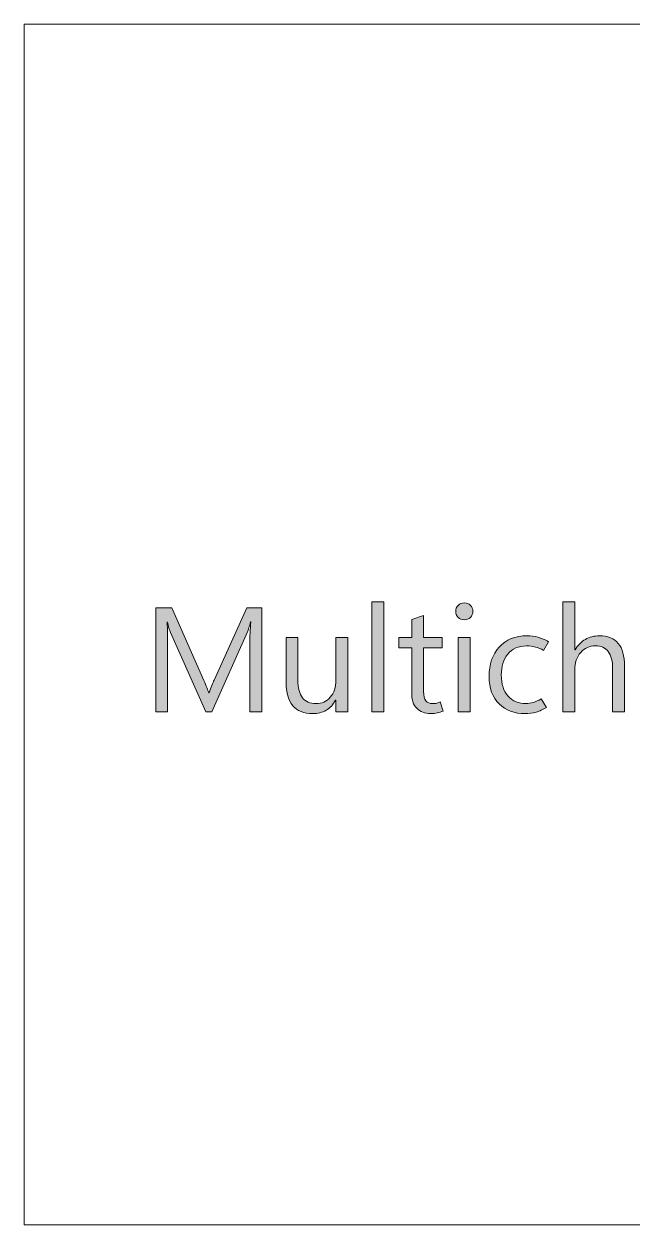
# Model space of a CAD drawing. Extents: x 0 to 482, y 0 to 298.
# Drawn here: x 0 to 151, y 0 to 297.7 of the extents above; entities that cross this region are included whole.
import ezdxf

# ---------------------------------------------------------------- set-up
doc = ezdxf.new("R2010")
doc.units = 0
doc.header["$MEASUREMENT"] = 0
doc.layers.add('Layer 1', color=7, linetype='Continuous')

# ---------------------------------------------------------------- blocks, each defined once
blk = doc.blocks.new('block 2')
at = {"layer": 'Layer 1', "lineweight": 0}
blk.add_lwpolyline([(0, 297.68), (481.89, 297.68), (481.89, 0), (0, 0), (0, 297.68)], dxfattribs=at)
blk = doc.blocks.new('block 3')
at = {"layer": 'Layer 1', "true_color": 0x231f20}
h = blk.add_hatch(color=250, dxfattribs=at)
h.dxf.hatch_style = 2
edge = h.paths.add_edge_path()
edge.add_spline(control_points=[(58.99, 127.18), (58.99, 127.18), (55.98, 127.18), (55.98, 127.18), (55.98, 127.18), (55.98, 144.49), (55.98, 144.49), (55.98, 145.17), (56, 145.93), (56.04, 146.77), (56.09, 147.61), (56.15, 148.52), (56.23, 149.51), (56.23, 149.51), (56.16, 149.51), (56.16, 149.51), (56.02, 148.93), (55.88, 148.43), (55.76, 148.01), (55.63, 147.59), (55.51, 147.26), (55.39, 147.01), (55.39, 147.01), (46.57, 127.18), (46.57, 127.18), (46.57, 127.18), (45.1, 127.18), (45.1, 127.18), (45.1, 127.18), (36.3, 146.86), (36.3, 146.86), (36.18, 147.15), (36.05, 147.52), (35.92, 147.96), (35.79, 148.4), (35.66, 148.92), (35.52, 149.51), (35.52, 149.51), (35.45, 149.51), (35.45, 149.51), (35.5, 148.99), (35.54, 148.31), (35.56, 147.47), (35.58, 146.63), (35.6, 145.63), (35.6, 144.45), (35.6, 144.45), (35.6, 127.18), (35.6, 127.18), (35.6, 127.18), (32.68, 127.18), (32.68, 127.18), (32.68, 127.18), (32.68, 152.98), (32.68, 152.98), (32.68, 152.98), (36.68, 152.98), (36.68, 152.98), (36.68, 152.98), (44.59, 134.99), (44.59, 134.99), (44.9, 134.3), (45.16, 133.7), (45.36, 133.19), (45.55, 132.67), (45.7, 132.24), (45.78, 131.89), (45.78, 131.89), (45.89, 131.89), (45.89, 131.89), (46.15, 132.6), (46.39, 133.22), (46.59, 133.75), (46.79, 134.27), (46.97, 134.71), (47.13, 135.06), (47.13, 135.06), (55.21, 152.98), (55.21, 152.98), (55.21, 152.98), (58.99, 152.98), (58.99, 152.98), (58.99, 152.98), (58.99, 127.18), (58.99, 127.18)], knot_values=[0, 0, 0, 0, 1, 1, 1, 2, 2, 2, 3, 3, 3, 4, 4, 4, 5, 5, 5, 6, 6, 6, 7, 7, 7, 8, 8, 8, 9, 9, 9, 10, 10, 10, 11, 11, 11, 12, 12, 12, 13, 13, 13, 14, 14, 14, 15, 15, 15, 16, 16, 16, 17, 17, 17, 18, 18, 18, 19, 19, 19, 20, 20, 20, 21, 21, 21, 22, 22, 22, 23, 23, 23, 24, 24, 24, 25, 25, 25, 26, 26, 26, 27, 27, 27, 28, 28, 28, 28], degree=3, periodic=1)
h = blk.add_hatch(color=250, dxfattribs=at)
h.dxf.hatch_style = 2
h.paths.add_polyline_path([(86.23, 127.18), (86.23, 154.46), (89.18, 154.46), (89.18, 127.18)])
h = blk.add_hatch(color=250, dxfattribs=at)
h.dxf.hatch_style = 2
edge = h.paths.add_edge_path()
edge.add_spline(control_points=[(109.15, 150.01), (108.55, 150.01), (108.05, 150.21), (107.64, 150.61), (107.23, 151.02), (107.03, 151.51), (107.03, 152.1), (107.03, 152.69), (107.23, 153.18), (107.64, 153.58), (108.05, 153.98), (108.55, 154.19), (109.15, 154.19), (109.75, 154.19), (110.26, 153.98), (110.66, 153.58), (111.07, 153.18), (111.28, 152.69), (111.28, 152.1), (111.28, 151.51), (111.07, 151.02), (110.66, 150.61), (110.26, 150.21), (109.75, 150.01), (109.15, 150.01)], knot_values=[0, 0, 0, 0, 1, 1, 1, 2, 2, 2, 3, 3, 3, 4, 4, 4, 5, 5, 5, 6, 6, 6, 7, 7, 7, 8, 8, 8, 8], degree=3, periodic=1)
h.paths.add_polyline_path([(110.59, 127.18), (107.64, 127.18), (107.64, 145.6), (110.59, 145.6)])
h = blk.add_hatch(color=250, dxfattribs=at)
h.dxf.hatch_style = 2
edge = h.paths.add_edge_path()
edge.add_spline(control_points=[(148.88, 127.18), (148.88, 127.18), (145.93, 127.18), (145.93, 127.18), (145.93, 127.18), (145.93, 137.79), (145.93, 137.79), (145.93, 139.71), (145.57, 141.15), (144.86, 142.11), (144.15, 143.07), (143.08, 143.55), (141.65, 143.55), (140.21, 143.55), (139, 143), (138.01, 141.89), (137.03, 140.78), (136.54, 139.35), (136.54, 137.61), (136.54, 137.61), (136.54, 127.18), (136.54, 127.18), (136.54, 127.18), (133.59, 127.18), (133.59, 127.18), (133.59, 127.18), (133.59, 154.46), (133.59, 154.46), (133.59, 154.46), (136.54, 154.46), (136.54, 154.46), (136.54, 154.46), (136.54, 142.54), (136.54, 142.54), (136.54, 142.54), (136.61, 142.54), (136.61, 142.54), (137.32, 143.71), (138.18, 144.58), (139.18, 145.16), (140.19, 145.74), (141.35, 146.04), (142.66, 146.04), (144.73, 146.04), (146.29, 145.41), (147.33, 144.16), (148.36, 142.92), (148.88, 141.04), (148.88, 138.53), (148.88, 138.53), (148.88, 127.18), (148.88, 127.18)], knot_values=[0, 0, 0, 0, 1, 1, 1, 2, 2, 2, 3, 3, 3, 4, 4, 4, 5, 5, 5, 6, 6, 6, 7, 7, 7, 8, 8, 8, 9, 9, 9, 10, 10, 10, 11, 11, 11, 12, 12, 12, 13, 13, 13, 14, 14, 14, 15, 15, 15, 16, 16, 16, 17, 17, 17, 17], degree=3, periodic=1)
h = blk.add_hatch(color=250, dxfattribs=at)
h.dxf.hatch_style = 2
edge = h.paths.add_edge_path()
edge.add_spline(control_points=[(103.93, 127.39), (103.43, 127.19), (102.94, 127.04), (102.45, 126.93), (101.96, 126.83), (101.42, 126.78), (100.8, 126.78), (99.34, 126.78), (98.19, 127.21), (97.36, 128.07), (96.52, 128.93), (96.11, 130.19), (96.11, 131.87), (96.11, 131.87), (96.11, 143.08), (96.11, 143.08), (96.11, 143.08), (92.94, 143.08), (92.94, 143.08), (92.94, 143.08), (92.94, 145.6), (92.94, 145.6), (92.94, 145.6), (96.11, 145.6), (96.11, 145.6), (96.11, 145.6), (96.11, 150.1), (96.11, 150.1), (96.11, 150.1), (99.06, 151.05), (99.06, 151.05), (99.06, 151.05), (99.06, 145.6), (99.06, 145.6), (99.06, 145.6), (103.7, 145.6), (103.7, 145.6), (103.7, 145.6), (103.7, 143.08), (103.7, 143.08), (103.7, 143.08), (99.06, 143.08), (99.06, 143.08), (99.06, 143.08), (99.06, 132.22), (99.06, 132.22), (99.06, 131.16), (99.25, 130.4), (99.62, 129.93), (100, 129.46), (100.57, 129.23), (101.33, 129.23), (101.69, 129.23), (102.03, 129.27), (102.37, 129.35), (102.7, 129.44), (102.99, 129.54), (103.21, 129.64), (103.21, 129.64), (103.93, 127.39), (103.93, 127.39)], knot_values=[0, 0, 0, 0, 1, 1, 1, 2, 2, 2, 3, 3, 3, 4, 4, 4, 5, 5, 5, 6, 6, 6, 7, 7, 7, 8, 8, 8, 9, 9, 9, 10, 10, 10, 11, 11, 11, 12, 12, 12, 13, 13, 13, 14, 14, 14, 15, 15, 15, 16, 16, 16, 17, 17, 17, 18, 18, 18, 19, 19, 19, 20, 20, 20, 20], degree=3, periodic=1)
h = blk.add_hatch(color=250, dxfattribs=at)
h.dxf.hatch_style = 2
edge = h.paths.add_edge_path()
edge.add_spline(control_points=[(129.52, 128.28), (128.67, 127.75), (127.82, 127.36), (126.97, 127.12), (126.11, 126.87), (125.18, 126.75), (124.18, 126.75), (121.59, 126.75), (119.46, 127.55), (117.8, 129.16), (116.14, 130.76), (115.31, 133.04), (115.31, 135.99), (115.31, 138.99), (116.14, 141.42), (117.82, 143.26), (119.49, 145.11), (121.79, 146.04), (124.72, 146.04), (125.66, 146.04), (126.57, 145.92), (127.42, 145.69), (128.28, 145.46), (129.15, 145.09), (130.02, 144.58), (130.02, 144.58), (128.78, 142.42), (128.78, 142.42), (128.1, 142.8), (127.43, 143.08), (126.77, 143.26), (126.11, 143.44), (125.39, 143.53), (124.61, 143.53), (122.58, 143.53), (121.03, 142.86), (119.95, 141.5), (118.87, 140.14), (118.33, 138.42), (118.33, 136.34), (118.33, 134.03), (118.9, 132.28), (120.03, 131.06), (121.16, 129.85), (122.63, 129.25), (124.43, 129.25), (125.02, 129.25), (125.63, 129.34), (126.27, 129.53), (126.91, 129.71), (127.56, 130), (128.21, 130.4), (128.21, 130.4), (129.52, 128.28), (129.52, 128.28)], knot_values=[0, 0, 0, 0, 1, 1, 1, 2, 2, 2, 3, 3, 3, 4, 4, 4, 5, 5, 5, 6, 6, 6, 7, 7, 7, 8, 8, 8, 9, 9, 9, 10, 10, 10, 11, 11, 11, 12, 12, 12, 13, 13, 13, 14, 14, 14, 15, 15, 15, 16, 16, 16, 17, 17, 17, 18, 18, 18, 18], degree=3, periodic=1)
h = blk.add_hatch(color=250, dxfattribs=at)
h.dxf.hatch_style = 2
edge = h.paths.add_edge_path()
edge.add_spline(control_points=[(80.27, 127.18), (80.27, 127.18), (77.32, 127.18), (77.32, 127.18), (77.32, 127.18), (77.32, 130.09), (77.32, 130.09), (77.32, 130.09), (77.25, 130.09), (77.25, 130.09), (76.64, 128.98), (75.86, 128.14), (74.91, 127.58), (73.96, 127.02), (72.85, 126.75), (71.56, 126.75), (69.37, 126.75), (67.72, 127.4), (66.62, 128.71), (65.53, 130.01), (64.98, 131.98), (64.98, 134.59), (64.98, 134.59), (64.98, 145.6), (64.98, 145.6), (64.98, 145.6), (67.91, 145.6), (67.91, 145.6), (67.91, 145.6), (67.91, 135.06), (67.91, 135.06), (67.91, 133.12), (68.28, 131.66), (69.03, 130.69), (69.77, 129.71), (70.89, 129.23), (72.37, 129.23), (73.81, 129.23), (75, 129.76), (75.93, 130.82), (76.86, 131.88), (77.32, 133.27), (77.32, 134.99), (77.32, 134.99), (77.32, 145.6), (77.32, 145.6), (77.32, 145.6), (80.27, 145.6), (80.27, 145.6), (80.27, 145.6), (80.27, 127.18), (80.27, 127.18)], knot_values=[0, 0, 0, 0, 1, 1, 1, 2, 2, 2, 3, 3, 3, 4, 4, 4, 5, 5, 5, 6, 6, 6, 7, 7, 7, 8, 8, 8, 9, 9, 9, 10, 10, 10, 11, 11, 11, 12, 12, 12, 13, 13, 13, 14, 14, 14, 15, 15, 15, 16, 16, 16, 17, 17, 17, 17], degree=3, periodic=1)
at = {"layer": 'Layer 1', "lineweight": 0}
for points in [[(86.23, 127.18), (86.23, 154.46), (89.18, 154.46), (89.18, 127.18), (86.23, 127.18)], [(110.59, 127.18), (107.64, 127.18), (107.64, 145.6), (110.59, 145.6), (110.59, 127.18)]]:
    blk.add_lwpolyline(points, dxfattribs=at)
for points, knots in [([(58.99, 127.18), (58.99, 127.18), (55.98, 127.18), (55.98, 127.18), (55.98, 127.18), (55.98, 144.49), (55.98, 144.49), (55.98, 145.17), (56, 145.93), (56.04, 146.77), (56.09, 147.61), (56.15, 148.52), (56.23, 149.51), (56.23, 149.51), (56.16, 149.51), (56.16, 149.51), (56.02, 148.93), (55.88, 148.43), (55.76, 148.01), (55.63, 147.59), (55.51, 147.26), (55.39, 147.01), (55.39, 147.01), (46.57, 127.18), (46.57, 127.18), (46.57, 127.18), (45.1, 127.18), (45.1, 127.18), (45.1, 127.18), (36.3, 146.86), (36.3, 146.86), (36.18, 147.15), (36.05, 147.52), (35.92, 147.96), (35.79, 148.4), (35.66, 148.92), (35.52, 149.51), (35.52, 149.51), (35.45, 149.51), (35.45, 149.51), (35.5, 148.99), (35.54, 148.31), (35.56, 147.47), (35.58, 146.63), (35.6, 145.63), (35.6, 144.45), (35.6, 144.45), (35.6, 127.18), (35.6, 127.18), (35.6, 127.18), (32.68, 127.18), (32.68, 127.18), (32.68, 127.18), (32.68, 152.98), (32.68, 152.98), (32.68, 152.98), (36.68, 152.98), (36.68, 152.98), (36.68, 152.98), (44.59, 134.99), (44.59, 134.99), (44.9, 134.3), (45.16, 133.7), (45.36, 133.19), (45.55, 132.67), (45.7, 132.24), (45.78, 131.89), (45.78, 131.89), (45.89, 131.89), (45.89, 131.89), (46.15, 132.6), (46.39, 133.22), (46.59, 133.75), (46.79, 134.27), (46.97, 134.71), (47.13, 135.06), (47.13, 135.06), (55.21, 152.98), (55.21, 152.98), (55.21, 152.98), (58.99, 152.98), (58.99, 152.98), (58.99, 152.98), (58.99, 127.18), (58.99, 127.18)], [0, 0, 0, 0, 1, 1, 1, 2, 2, 2, 3, 3, 3, 4, 4, 4, 5, 5, 5, 6, 6, 6, 7, 7, 7, 8, 8, 8, 9, 9, 9, 10, 10, 10, 11, 11, 11, 12, 12, 12, 13, 13, 13, 14, 14, 14, 15, 15, 15, 16, 16, 16, 17, 17, 17, 18, 18, 18, 19, 19, 19, 20, 20, 20, 21, 21, 21, 22, 22, 22, 23, 23, 23, 24, 24, 24, 25, 25, 25, 26, 26, 26, 27, 27, 27, 28, 28, 28, 28]), ([(109.15, 150.01), (108.55, 150.01), (108.05, 150.21), (107.64, 150.61), (107.23, 151.02), (107.03, 151.51), (107.03, 152.1), (107.03, 152.69), (107.23, 153.18), (107.64, 153.58), (108.05, 153.98), (108.55, 154.19), (109.15, 154.19), (109.75, 154.19), (110.26, 153.98), (110.66, 153.58), (111.07, 153.18), (111.28, 152.69), (111.28, 152.1), (111.28, 151.51), (111.07, 151.02), (110.66, 150.61), (110.26, 150.21), (109.75, 150.01), (109.15, 150.01)], [0, 0, 0, 0, 1, 1, 1, 2, 2, 2, 3, 3, 3, 4, 4, 4, 5, 5, 5, 6, 6, 6, 7, 7, 7, 8, 8, 8, 8]), ([(148.88, 127.18), (148.88, 127.18), (145.93, 127.18), (145.93, 127.18), (145.93, 127.18), (145.93, 137.79), (145.93, 137.79), (145.93, 139.71), (145.57, 141.15), (144.86, 142.11), (144.15, 143.07), (143.08, 143.55), (141.65, 143.55), (140.21, 143.55), (139, 143), (138.01, 141.89), (137.03, 140.78), (136.54, 139.35), (136.54, 137.61), (136.54, 137.61), (136.54, 127.18), (136.54, 127.18), (136.54, 127.18), (133.59, 127.18), (133.59, 127.18), (133.59, 127.18), (133.59, 154.46), (133.59, 154.46), (133.59, 154.46), (136.54, 154.46), (136.54, 154.46), (136.54, 154.46), (136.54, 142.54), (136.54, 142.54), (136.54, 142.54), (136.61, 142.54), (136.61, 142.54), (137.32, 143.71), (138.18, 144.58), (139.18, 145.16), (140.19, 145.74), (141.35, 146.04), (142.66, 146.04), (144.73, 146.04), (146.29, 145.41), (147.33, 144.16), (148.36, 142.92), (148.88, 141.04), (148.88, 138.53), (148.88, 138.53), (148.88, 127.18), (148.88, 127.18)], [0, 0, 0, 0, 1, 1, 1, 2, 2, 2, 3, 3, 3, 4, 4, 4, 5, 5, 5, 6, 6, 6, 7, 7, 7, 8, 8, 8, 9, 9, 9, 10, 10, 10, 11, 11, 11, 12, 12, 12, 13, 13, 13, 14, 14, 14, 15, 15, 15, 16, 16, 16, 17, 17, 17, 17]), ([(103.93, 127.39), (103.43, 127.19), (102.94, 127.04), (102.45, 126.93), (101.96, 126.83), (101.42, 126.78), (100.8, 126.78), (99.34, 126.78), (98.19, 127.21), (97.36, 128.07), (96.52, 128.93), (96.11, 130.19), (96.11, 131.87), (96.11, 131.87), (96.11, 143.08), (96.11, 143.08), (96.11, 143.08), (92.94, 143.08), (92.94, 143.08), (92.94, 143.08), (92.94, 145.6), (92.94, 145.6), (92.94, 145.6), (96.11, 145.6), (96.11, 145.6), (96.11, 145.6), (96.11, 150.1), (96.11, 150.1), (96.11, 150.1), (99.06, 151.05), (99.06, 151.05), (99.06, 151.05), (99.06, 145.6), (99.06, 145.6), (99.06, 145.6), (103.7, 145.6), (103.7, 145.6), (103.7, 145.6), (103.7, 143.08), (103.7, 143.08), (103.7, 143.08), (99.06, 143.08), (99.06, 143.08), (99.06, 143.08), (99.06, 132.22), (99.06, 132.22), (99.06, 131.16), (99.25, 130.4), (99.62, 129.93), (100, 129.46), (100.57, 129.23), (101.33, 129.23), (101.69, 129.23), (102.03, 129.27), (102.37, 129.35), (102.7, 129.44), (102.99, 129.54), (103.21, 129.64), (103.21, 129.64), (103.93, 127.39), (103.93, 127.39)], [0, 0, 0, 0, 1, 1, 1, 2, 2, 2, 3, 3, 3, 4, 4, 4, 5, 5, 5, 6, 6, 6, 7, 7, 7, 8, 8, 8, 9, 9, 9, 10, 10, 10, 11, 11, 11, 12, 12, 12, 13, 13, 13, 14, 14, 14, 15, 15, 15, 16, 16, 16, 17, 17, 17, 18, 18, 18, 19, 19, 19, 20, 20, 20, 20]), ([(129.52, 128.28), (128.67, 127.75), (127.82, 127.36), (126.97, 127.12), (126.11, 126.87), (125.18, 126.75), (124.18, 126.75), (121.59, 126.75), (119.46, 127.55), (117.8, 129.16), (116.14, 130.76), (115.31, 133.04), (115.31, 135.99), (115.31, 138.99), (116.14, 141.42), (117.82, 143.26), (119.49, 145.11), (121.79, 146.04), (124.72, 146.04), (125.66, 146.04), (126.57, 145.92), (127.42, 145.69), (128.28, 145.46), (129.15, 145.09), (130.02, 144.58), (130.02, 144.58), (128.78, 142.42), (128.78, 142.42), (128.1, 142.8), (127.43, 143.08), (126.77, 143.26), (126.11, 143.44), (125.39, 143.53), (124.61, 143.53), (122.58, 143.53), (121.03, 142.86), (119.95, 141.5), (118.87, 140.14), (118.33, 138.42), (118.33, 136.34), (118.33, 134.03), (118.9, 132.28), (120.03, 131.06), (121.16, 129.85), (122.63, 129.25), (124.43, 129.25), (125.02, 129.25), (125.63, 129.34), (126.27, 129.53), (126.91, 129.71), (127.56, 130), (128.21, 130.4), (128.21, 130.4), (129.52, 128.28), (129.52, 128.28)], [0, 0, 0, 0, 1, 1, 1, 2, 2, 2, 3, 3, 3, 4, 4, 4, 5, 5, 5, 6, 6, 6, 7, 7, 7, 8, 8, 8, 9, 9, 9, 10, 10, 10, 11, 11, 11, 12, 12, 12, 13, 13, 13, 14, 14, 14, 15, 15, 15, 16, 16, 16, 17, 17, 17, 18, 18, 18, 18]), ([(80.27, 127.18), (80.27, 127.18), (77.32, 127.18), (77.32, 127.18), (77.32, 127.18), (77.32, 130.09), (77.32, 130.09), (77.32, 130.09), (77.25, 130.09), (77.25, 130.09), (76.64, 128.98), (75.86, 128.14), (74.91, 127.58), (73.96, 127.02), (72.85, 126.75), (71.56, 126.75), (69.37, 126.75), (67.72, 127.4), (66.62, 128.71), (65.53, 130.01), (64.98, 131.98), (64.98, 134.59), (64.98, 134.59), (64.98, 145.6), (64.98, 145.6), (64.98, 145.6), (67.91, 145.6), (67.91, 145.6), (67.91, 145.6), (67.91, 135.06), (67.91, 135.06), (67.91, 133.12), (68.28, 131.66), (69.03, 130.69), (69.77, 129.71), (70.89, 129.23), (72.37, 129.23), (73.81, 129.23), (75, 129.76), (75.93, 130.82), (76.86, 131.88), (77.32, 133.27), (77.32, 134.99), (77.32, 134.99), (77.32, 145.6), (77.32, 145.6), (77.32, 145.6), (80.27, 145.6), (80.27, 145.6), (80.27, 145.6), (80.27, 127.18), (80.27, 127.18)], [0, 0, 0, 0, 1, 1, 1, 2, 2, 2, 3, 3, 3, 4, 4, 4, 5, 5, 5, 6, 6, 6, 7, 7, 7, 8, 8, 8, 9, 9, 9, 10, 10, 10, 11, 11, 11, 12, 12, 12, 13, 13, 13, 14, 14, 14, 15, 15, 15, 16, 16, 16, 17, 17, 17, 17])]:
    blk.add_open_spline(points, degree=3, knots=knots, dxfattribs=at)

msp = doc.modelspace()

# ---------------------------------------------------------------- block references
at = {"layer": 'Layer 1'}
for name in ['block 2', 'block 3']:
    msp.add_blockref(name, (0, 0), dxfattribs=at)

doc.saveas('drawing.dxf')
